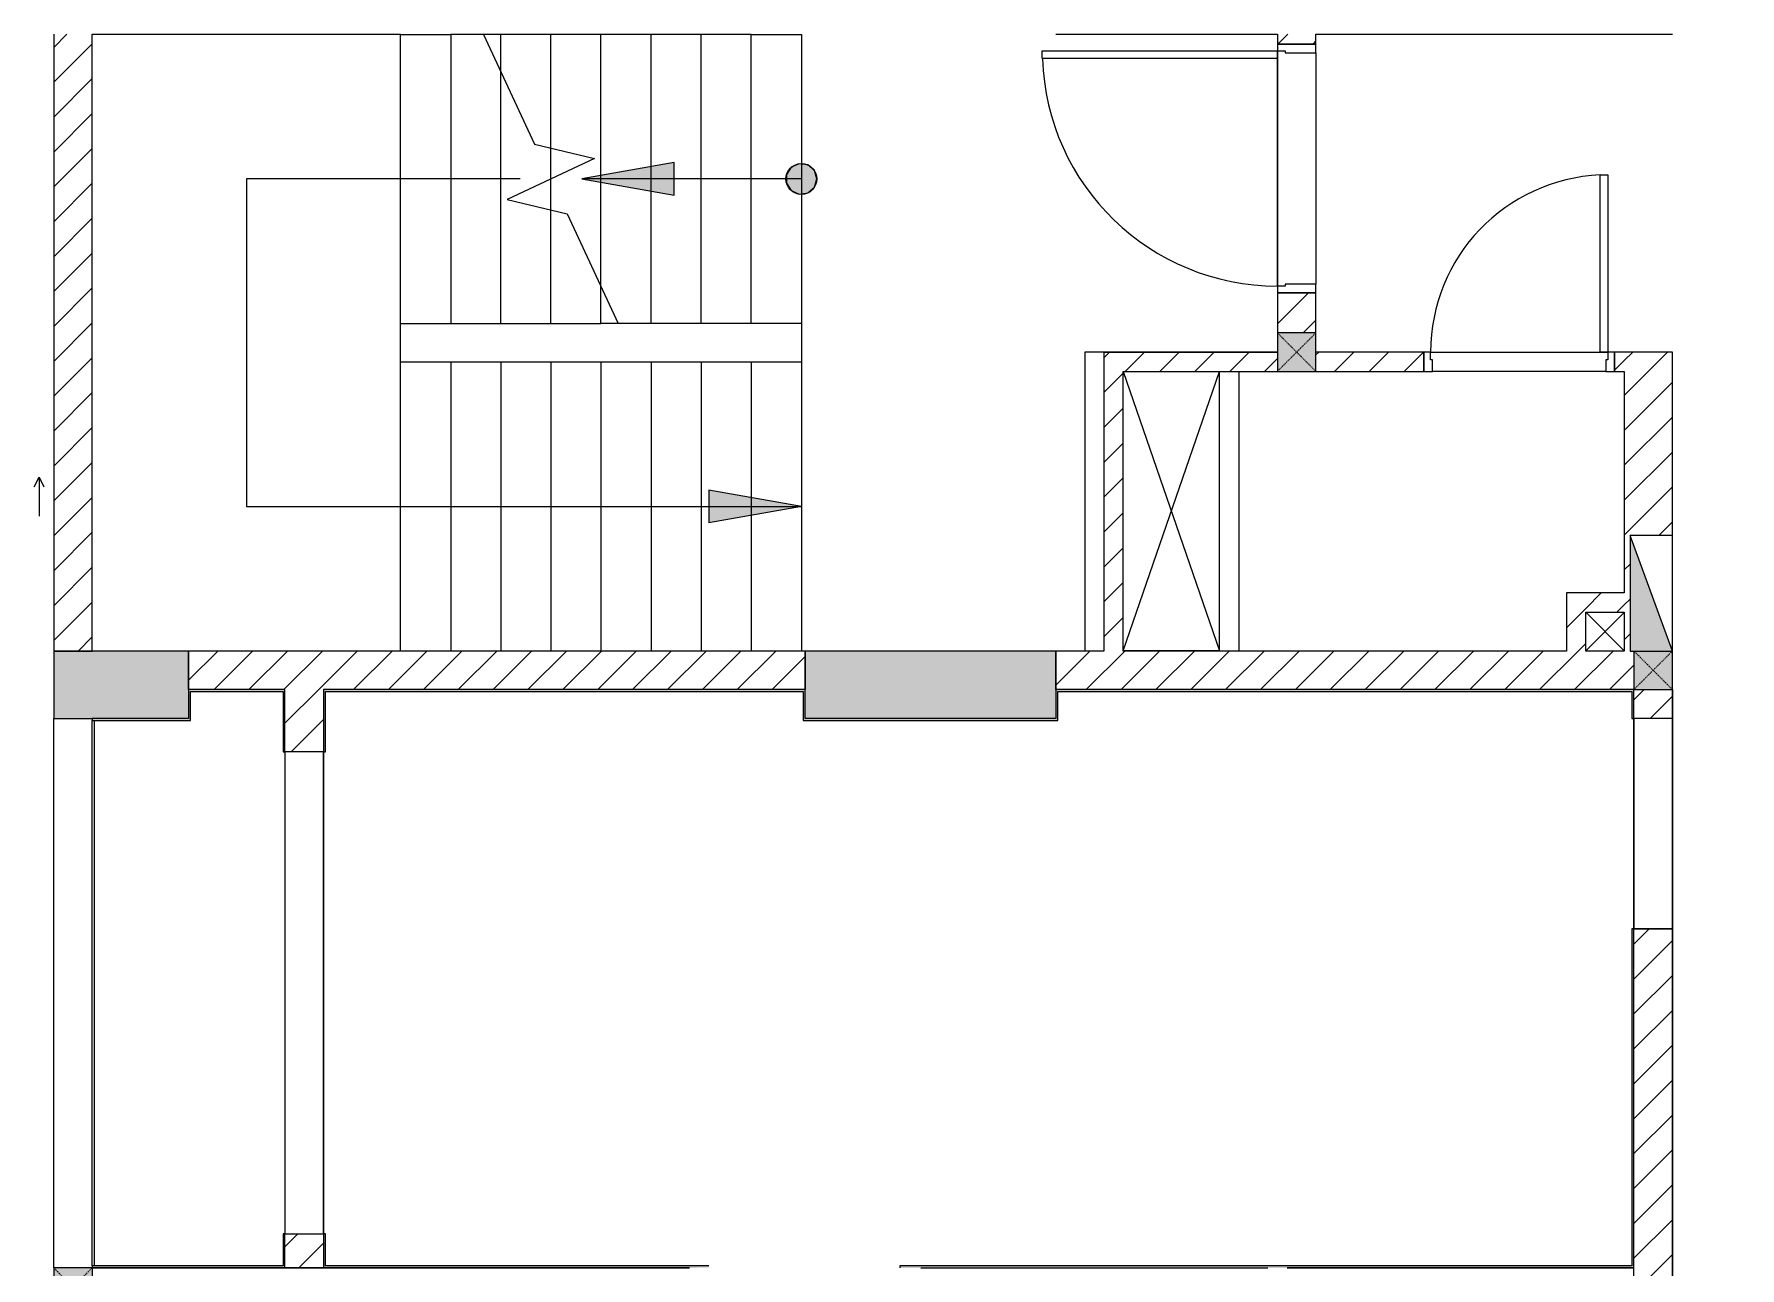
# Model space of a CAD drawing. Header units: millimetres. Extents: x 41758 to 237109, y 3795 to 78637.
# Drawn here: x 143306 to 152158, y 30637 to 37037 of the extents above; entities that cross this region are included whole.
import ezdxf

# ---------------------------------------------------------------- set-up
doc = ezdxf.new("R2010")
doc.units = ezdxf.units.MM
doc.linetypes.add('IMPORT-Dash _2_', pattern=[6, 3, -3])
for name, color, linetype, lineweight in [('0-2', 130, 'Continuous', 9), ('A-DETL-GENF-7', 130, 'Continuous', 9), ('A-DOOR-FRAM-2', 130, 'Continuous', 9), ('A-FLOR-1', 130, 'Continuous', 9), ('A-GLAZ-3', 130, 'Continuous', 9), ('A-WALL-1', 130, 'Continuous', 9), ('A-WALL-PATT-3', 130, 'Continuous', 9), ('A_1404_dwg-1', 130, 'Continuous', 9), ('E-FIRE', 130, 'Continuous', 9), ('I-WALL', 130, 'Continuous', 9), ('I-WALL-1', 130, 'Continuous', 9), ('S-COLS-1', 130, 'Continuous', 9), ('S-COLS-2', 130, 'Continuous', 9), ('S-COLS-4', 130, 'Continuous', 9), ('S-COLS-7', 130, 'IMPORT-Dash _2_', 9), ('S-COLS-HDLN-1', 130, 'IMPORT-Dash _2_', 9), ('S-STRS', 130, 'Continuous', 9), ('S-STRS-ANNO', 130, 'Continuous', 9), ('S-STRS-MBND', 130, 'Continuous', 9)]:
    doc.layers.add(name, color=color, linetype=linetype, lineweight=lineweight)
pattern_1 = [(45, (0, 0), (-90.50967, 90.50967), [])]

# ---------------------------------------------------------------- blocks, each defined once
blk = doc.blocks.new('A_1404_dwg_NCV_TKTC_KET CAU_rvt-1-TKTC_MB HOÀN THIỆN SÀN TẦNG 3-4-4819833-KeyPlan-CH6')
at = {"layer": 'S-COLS-1'}
for points in [[(34352.6, 33486.9), (34352.6, 33836.9), (33652.6, 33836.9), (33652.6, 33486.9), (33852.6, 33486.9)], [(37552.6, 33486.9), (38852.6, 33486.9), (38852.6, 33836.9), (37552.6, 33836.9), (37552.6, 33626.9)]]:
    blk.add_hatch(color=256, dxfattribs=at).paths.add_polyline_path(points)
at = {"layer": 'A-FLOR-1'}
for p, q in [((37532.6, 35535.6), (37532.6, 33836.9)), ((39702.6, 33837.3), (39202.6, 33837.3))]:
    blk.add_line(p, q, dxfattribs=at)
at = {"layer": 'A-FLOR-1', "flags": 128}
blk.add_lwpolyline([(40002.6, 35730.3), (40002.6, 36950.3)], close=True, dxfattribs=at)
blk.add_lwpolyline([(39102.6, 35387.4), (40002.6, 35387.4), (39002.6, 35387.4), (39002.6, 33836.9)], dxfattribs=at)
at = {"layer": 'S-COLS-2', "flags": 128}
for points in [[(34352.6, 33636.9), (34352.6, 33836.9), (33652.6, 33836.9), (33652.6, 33486.9), (33852.6, 33486.9)], [(38852.6, 33636.9), (38852.6, 33836.9), (37552.6, 33836.9), (37552.6, 33636.9)]]:
    blk.add_lwpolyline(points, dxfattribs=at)
blk = doc.blocks.new('A_1404_dwg_NCV_TKTC_TANG 3 - 4_rvt-1-TKTC_MB HOÀN THIỆN SÀN TẦNG 3-4-4819943-KeyPlan-CH6')
at = {"layer": 'A-WALL-PATT-3'}
for points in [[(34842.6, 33626.9), (34842.6, 33636.9), (34352.6, 33636.9), (34353.5, 33626.9), (34362.6, 33626.9)], [(35052.6, 33626.9), (37552.6, 33626.9), (37552.6, 33636.9), (35052.6, 33636.9)], [(38852.6, 33486.9), (38862.6, 33486.9), (38862.6, 33636.9), (38852.6, 33636.9), (38852.6, 33486.9)], [(38862.6, 33626.9), (41842.6, 33626.9), (41842.6, 33636.9), (38862.6, 33636.9)], [(34352.6, 33486.9), (34362.6, 33486.9), (34362.6, 33626.9), (34352.6, 33626.9)], [(37552.6, 33476.9), (37552.6, 33626.9), (37542.6, 33626.9), (37542.6, 33476.9)], [(34362.6, 33476.9), (34362.6, 33486.9), (33852.6, 33486.9), (33852.6, 33476.9), (34354.2, 33476.9)], [(37552.6, 33476.9), (38862.6, 33476.9), (38862.6, 33486.9), (37552.6, 33486.9)], [(33862.6, 30636.9), (34852.6, 30637.5), (34852.6, 30646.9), (33852.6, 30646.9), (33852.6, 30636.9)], [(36952.6, 30636.9), (37052.6, 30637.5), (37052.6, 30646.9), (35052.6, 30646.9), (35052.6, 30636.9)], [(38152.6, 30636.9), (41842.6, 30636.9), (41842.6, 30646.9), (38042.6, 30646.9), (38042.6, 30636.9), (38052.6, 30636.9)]]:
    blk.add_hatch(color=256, dxfattribs=at).paths.add_polyline_path(points)
h = blk.add_hatch(color=256, dxfattribs=at)
h.paths.add_polyline_path([(34852.6, 30646.9), (34852.6, 30813.1), (34842.6, 30812.4), (34842.6, 30646.9)])
h.paths.add_polyline_path([(34842.6, 33313.1), (34852.6, 33313.1), (34852.6, 33636.9), (34842.6, 33636.9), (34842.6, 33626.9)])
h = blk.add_hatch(color=256, dxfattribs=at)
h.paths.add_polyline_path([(41852.6, 30636.9), (41852.6, 32396.1), (41842.6, 32395.3), (41842.6, 30636.9)])
h.paths.add_polyline_path([(41852.6, 33486.1), (41852.6, 33636.9), (41842.6, 33636.9), (41842.6, 33486.1)])
h = blk.add_hatch(color=256, dxfattribs=at)
h.paths.add_polyline_path([(35052.6, 30646.9), (35062.6, 30646.9), (35062.6, 30813.1), (35052.6, 30812.4)])
h.paths.add_polyline_path([(35052.6, 33313.1), (35062.6, 33313.1), (35062.6, 33626.9), (35052.6, 33626.9)])
at = {"layer": 'A-FLOR-1'}
blk.add_line((41852.6, 32396.1), (41852.6, 33486.1), dxfattribs=at)
at = {"layer": 'A-FLOR-1', "flags": 128}
blk.add_lwpolyline([(42052.6, 32396.1), (42052.6, 33486.1), (41852.6, 33486.1), (41852.6, 32396.1)], close=True, dxfattribs=at)
blk.add_lwpolyline([(35052.6, 33313.1), (34852.6, 33313.1), (34852.6, 30813.1), (35052.6, 30813.1), (35052.6, 33313.1), (35052.6, 30813.1)], dxfattribs=at)
at = {"layer": 'A-WALL-1'}
for p, q in [((33852.6, 30636.9), (33852.6, 30536.9)), ((36952.6, 30636.9), (33852.6, 30636.9))]:
    blk.add_line(p, q, dxfattribs=at)
at = {"layer": 'A-WALL-1', "flags": 128}
blk.add_lwpolyline([(40052.6, 30536.9), (41852.6, 30536.9), (41852.6, 30636.9), (40052.6, 30636.9)], dxfattribs=at)
at = {"layer": 'I-WALL'}
for p, q in [((33852.6, 30646.9), (33852.6, 33476.9)), ((33862.6, 33476.9), (33862.6, 30646.9))]:
    blk.add_line(p, q, dxfattribs=at)
at = {"layer": 'I-WALL-1'}
blk.add_line((38152.6, 30636.9), (39952.6, 30636.9), dxfattribs=at)
at = {"layer": 'I-WALL-1', "flags": 128}
for points in [[(34352.6, 33486.9), (33852.6, 33486.9), (33852.6, 33476.9), (34362.6, 33476.9), (34362.6, 33486.9), (34362.6, 33626.9), (34842.6, 33626.9), (34842.6, 33313.1), (34852.6, 33313.1), (34852.6, 33636.9), (34842.6, 33636.9), (34352.6, 33636.9), (34352.6, 33626.9)], [(38862.6, 33636.9), (38852.6, 33636.9), (38852.6, 33486.9), (37552.6, 33486.9), (37552.6, 33626.9), (37552.6, 33636.9), (35052.6, 33636.9), (35052.6, 33626.9), (35052.6, 33313.1), (35062.6, 33313.1), (35062.6, 33626.9), (37542.6, 33626.9), (37542.6, 33476.9), (37552.6, 33476.9), (38862.6, 33476.9), (38862.6, 33486.9), (38862.6, 33626.9), (41842.6, 33626.9), (41842.6, 33486.1), (41852.6, 33486.1), (41852.6, 33636.9), (41842.6, 33636.9)]]:
    blk.add_lwpolyline(points, close=True, dxfattribs=at)
for points in [[(40052.6, 30636.9), (41842.6, 30636.9), (41852.6, 30636.9), (41852.6, 32396.1), (41842.6, 32396.1), (41842.6, 30646.9), (38042.6, 30646.9), (38042.6, 30636.9)], [(33852.6, 30636.9), (34852.6, 30636.9), (34852.6, 30646.9), (34852.6, 30813.1), (34842.6, 30813.1), (34842.6, 30646.9)], [(37052.6, 30646.9), (35062.6, 30646.9), (35062.6, 30813.1), (35052.6, 30813.1), (35052.6, 30646.9), (35052.6, 30636.9), (36952.6, 30636.9)], [(34842.6, 30646.9), (33852.6, 30646.9), (33852.6, 30637.4)]]:
    blk.add_lwpolyline(points, dxfattribs=at)
blk = doc.blocks.new('A_1404_dwg_FD_01 - FD_01-1200x2200mm-1787917-TKTC_MB HOÀN THIỆN SÀN TẦNG 3-4-4819960-KeyPlan-CH6')
at = {"layer": 'A-DETL-GENF-7', "flags": 128}
blk.add_lwpolyline([(38782.6, 36950.3), (40002.6, 36950.3), (40002.6, 36910.3), (38782.6, 36910.3)], close=True, dxfattribs=at)
at = {"layer": 'A-DETL-GENF-7'}
blk.add_arc((40002.6, 36950.3), 1220, 181.87889, 270, dxfattribs=at)
at = {"layer": 'A-DOOR-FRAM-2', "flags": 128}
for points in [[(40042.6, 36950.3), (40042.6, 36940.3), (40202.6, 36940.3), (40202.6, 36985.3), (40002.6, 36985.3), (40002.6, 36950.3)], [(40042.6, 35730.3), (40002.6, 35730.3), (40002.6, 35695.3), (40202.6, 35695.3), (40202.6, 35740.3), (40042.6, 35740.3)]]:
    blk.add_lwpolyline(points, close=True, dxfattribs=at)
blk = doc.blocks.new('A_1404_dwg_FD_02 - FD_03 - FD_03-KY THUAT-900x2200mm-801878-TKTC_MB HOÀN THIỆN SÀN TẦNG 3-4-4819963-KeyPlan-CH6')
at = {"layer": 'A-DETL-GENF-7', "flags": 128}
blk.add_lwpolyline([(45472.6, 51796.9), (44552.6, 51796.9), (44552.6, 51836.9), (45472.6, 51836.9)], close=True, dxfattribs=at)
at = {"layer": 'A-DETL-GENF-7'}
blk.add_arc((44552.6, 51796.9), 920, 2.49191, 90, dxfattribs=at)
at = {"layer": 'A-DOOR-FRAM-2', "flags": 128}
for points in [[(44512.6, 52716.9), (44552.6, 52716.9), (44552.6, 52751.9), (44452.6, 52751.9), (44452.6, 52706.9), (44512.6, 52706.9)], [(44512.6, 51796.9), (44512.6, 51806.9), (44452.6, 51806.9), (44452.6, 51761.9), (44552.6, 51761.9), (44552.6, 51796.9)]]:
    blk.add_lwpolyline(points, close=True, dxfattribs=at)
blk = doc.blocks.new('A_1404_dwg_G1_SOF - BO TRU - 200x200-V11-TKTC_MB HOÀN THIỆN SÀN TẦNG 3-4-4819990-KeyPlan-CH6')
at = {"layer": 'S-COLS-7'}
blk.add_hatch(color=256, dxfattribs=at).paths.add_polyline_path([(42052.6, 25436.9), (42052.6, 25636.9), (41852.6, 25636.9), (41852.6, 25437)])
at = {"layer": 'S-COLS-4', "flags": 128}
blk.add_lwpolyline([(41852.6, 25636.9), (41852.6, 25436.9), (42052.6, 25436.9), (42052.6, 25636.9)], dxfattribs=at)
at = {"layer": 'S-COLS-HDLN-1'}
for p, q in [((42052.6, 25636.9), (41852.6, 25436.9)), ((41852.6, 25636.9), (42052.6, 25436.9))]:
    blk.add_line(p, q, dxfattribs=at)
blk = doc.blocks.new('A_1404_dwg_G1_SOF - BO TRU - 200x200-3054293-TKTC_MB HOÀN THIỆN SÀN TẦNG 3-4-4819986-KeyPlan-CH6')
at = {"layer": 'S-COLS-7'}
blk.add_hatch(color=256, dxfattribs=at).paths.add_polyline_path([(41852.6, 71511.9), (42052.6, 71512.2), (42052.4, 71711.9), (41852.6, 71711.9)])
at = {"layer": 'S-COLS-4', "flags": 128}
blk.add_lwpolyline([(42052.6, 71711.9), (41852.6, 71711.9), (41852.6, 71511.9), (42052.6, 71511.9)], close=True, dxfattribs=at)
at = {"layer": 'S-COLS-HDLN-1'}
for p, q in [((42052.6, 71711.9), (41852.6, 71511.9)), ((41852.6, 71711.9), (42052.6, 71511.9))]:
    blk.add_line(p, q, dxfattribs=at)
blk = doc.blocks.new('A_1404_dwg_G1_SOF - BO TRU - 200x200-V8-TKTC_MB HOÀN THIỆN SÀN TẦNG 3-4-4819987-KeyPlan-CH6')
at = {"layer": 'S-COLS-7'}
blk.add_hatch(color=256, dxfattribs=at).paths.add_polyline_path([(46552.7, 71511.9), (46752.6, 71511.9), (46752.6, 71711.9), (46552.6, 71711.9), (46552.6, 71511.9)])
at = {"layer": 'S-COLS-4', "flags": 128}
blk.add_lwpolyline([(46752.6, 71711.9), (46552.6, 71711.9), (46552.6, 71511.9), (46752.6, 71511.9)], dxfattribs=at)
at = {"layer": 'S-COLS-HDLN-1'}
for p, q in [((46752.6, 71711.9), (46552.6, 71511.9)), ((46552.6, 71711.9), (46752.6, 71511.9))]:
    blk.add_line(p, q, dxfattribs=at)
blk = doc.blocks.new('A_1404_dwg_1_FAMILY RVT - W01-WxH 1000x3200-3541590-TKTC_MB HOÀN THIỆN SÀN TẦNG 3-4-4820047-KeyPlan-CH6')
at = {"layer": 'A-GLAZ-3'}
blk.add_line((33576.4, 34739), (33576.4, 34535.8), dxfattribs=at)
at = {"layer": 'A-GLAZ-3', "flags": 128}
blk.add_lwpolyline([(33551, 34688.2), (33576.4, 34739), (33601.8, 34688.2)], dxfattribs=at)
blk = doc.blocks.new('A_1404_dwg_40_HY_FIX_FS-FH_FHR_R19_Scale 1_300 - FH _ FHR-4760871-TKTC_MB HOÀN THIỆN SÀN TẦNG 3-4-4820053-KeyPlan-CH6')
at = {"layer": 'E-FIRE'}
blk.add_hatch(color=256, dxfattribs=at).paths.add_polyline_path([(41851.6, 33836.9), (42052.6, 33837.1), (41832.6, 34436.9), (41832.6, 33836.9)])
at = {"layer": 'A-DETL-GENF-7', "flags": 128}
for points in [[(41832.6, 33836.9), (42052.6, 33836.9), (41832.6, 34436.9)], [(42052.6, 34436.9), (41832.6, 34436.9), (41832.6, 33836.9), (42052.6, 33836.9)]]:
    blk.add_lwpolyline(points, close=True, dxfattribs=at)
blk = doc.blocks.new('A_1404_dwg-4819832-KeyPlan-CH6')
at = {"layer": 'A-WALL-PATT-3'}
h = blk.add_hatch(dxfattribs=at)
h.set_pattern_fill('FP_41', color=256, style=0, pattern_type=2)
h.set_pattern_definition(pattern_1)
h.paths.add_polyline_path([(33852.6, 33836.9), (33852.6, 37036.9), (33652.6, 37036.9), (33652.6, 33836.9)])
h = blk.add_hatch(dxfattribs=at)
h.set_pattern_fill('FP_41', color=256, style=0, pattern_type=2)
h.set_pattern_definition(pattern_1)
h.paths.add_polyline_path([(40202.6, 35487.3), (40202.6, 35695.3), (40002.6, 35695.3), (40002.6, 35487.3)])
h.paths.add_polyline_path([(40202.6, 36985.3), (40202.6, 37036.9), (40002.6, 37036.9), (40002.6, 36985.3)])
h = blk.add_hatch(dxfattribs=at)
h.set_pattern_fill('FP_41', color=256, style=0, pattern_type=2)
h.set_pattern_definition(pattern_1)
h.paths.add_polyline_path([(39102.6, 33836.9), (39202.6, 33836.9), (39202.6, 35387.3), (39102.6, 35387.3), (39102.6, 35287.3)])
h = blk.add_hatch(dxfattribs=at)
h.set_pattern_fill('FP_41', color=256, style=0, pattern_type=2)
h.set_pattern_definition(pattern_1)
h.paths.add_polyline_path([(41802.6, 35287.3), (41802.6, 35387.3), (41752.6, 35387.3), (41752.6, 35287.3)])
h.paths.add_polyline_path([(39409, 35287.3), (40002.6, 35287.3), (40002.6, 35387.3), (39202.6, 35387.3), (39202.6, 35287.3)])
h.paths.add_polyline_path([(40202.6, 35287.3), (40762.6, 35287.3), (40762.6, 35387.3), (40202.6, 35387.3)])
h = blk.add_hatch(dxfattribs=at)
h.set_pattern_fill('FP_41', color=256, style=0, pattern_type=2)
h.set_pattern_definition(pattern_1)
h.paths.add_polyline_path([(41802.6, 33836.9), (41832.6, 33836.9), (41832.6, 34436.9), (42052.6, 34436.9), (42052.6, 35387.3), (41802.6, 35387.3), (41802.6, 34038.1)])
h = blk.add_hatch(dxfattribs=at)
h.set_pattern_fill('FP_41', color=256, style=0, pattern_type=2)
h.set_pattern_definition(pattern_1)
h.paths.add_polyline_path([(41502.7, 33836.9), (41602.7, 33836.9), (41602.7, 34138.1), (41502.7, 34138.1), (41502.7, 34038.1)])
h = blk.add_hatch(dxfattribs=at)
h.set_pattern_fill('FP_41', color=256, style=0, pattern_type=2)
h.set_pattern_definition(pattern_1)
h.paths.add_polyline_path([(41802.6, 34038.1), (41802.6, 34138.1), (41602.7, 34138.1), (41602.7, 34038.1)])
h = blk.add_hatch(dxfattribs=at)
h.set_pattern_fill('FP_41', color=256, style=0, pattern_type=2)
h.set_pattern_definition(pattern_1)
h.paths.add_polyline_path([(34353.5, 33636.9), (37552.6, 33637), (37552.6, 33836.9), (34352.6, 33836.9)])
h = blk.add_hatch(dxfattribs=at)
h.set_pattern_fill('FP_41', color=256, style=0, pattern_type=2)
h.set_pattern_definition(pattern_1)
h.paths.add_polyline_path([(41832.6, 33636.9), (41852.6, 33636.9), (41851.6, 33836.9), (38852.6, 33836.9), (38852.6, 33636.9), (41802.6, 33636.9)])
h = blk.add_hatch(dxfattribs=at)
h.set_pattern_fill('FP_41', color=256, style=0, pattern_type=2)
h.set_pattern_definition(pattern_1)
h.paths.add_polyline_path([(35052.6, 30637.5), (35052.6, 30812.4), (34852.6, 30812.4), (34852.6, 30637.5)])
h.paths.add_polyline_path([(34852.6, 33313.1), (35052.6, 33313.1), (35052.6, 33636.9), (34852.6, 33636.9), (34852.6, 33626.9)])
h = blk.add_hatch(dxfattribs=at)
h.set_pattern_fill('FP_41', color=256, style=0, pattern_type=2)
h.set_pattern_definition(pattern_1)
h.paths.add_polyline_path([(42052.6, 29586.9), (42052.6, 32395.3), (41852.6, 32395.3), (41852.6, 29586.9)])
h.paths.add_polyline_path([(41852.9, 33486.1), (42052.6, 33486.1), (42052.6, 33636.9), (41852.6, 33636.9), (41852.6, 33608.8)])
at = {"layer": 'S-STRS-ANNO'}
for points in [[(36872.6, 36200.9), (36872.6, 36370.2), (36392.6, 36285.6), (36477.5, 36270.6)], [(37521.2, 36206.4), (37573.4, 36219.4), (37601.8, 36249.1), (37609.8, 36294.9), (37599.9, 36328.8), (37563.3, 36358.7), (37517, 36362.9), (37480.2, 36346), (37455.8, 36302.4), (37456.5, 36262), (37486.7, 36222.1), (37517, 36208.3)], [(37052.6, 34502.3), (37532.6, 34586.9), (37052.6, 34671.6)]]:
    blk.add_hatch(color=256, dxfattribs=at).paths.add_polyline_path(points)
h = blk.add_hatch(color=256, dxfattribs=at)
h.paths.add_polyline_path([(37511.9, 36208.3), (37511.9, 36210.7), (37492.6, 36216.3)])
h.paths.add_polyline_path([(37567.3, 36214.1), (37572.6, 36216.3), (37569.3, 36215.9)])
h.paths.add_polyline_path([(37600.4, 36244.1), (37601.8, 36245.6), (37600.8, 36245.6)])
h.paths.add_polyline_path([(37609.8, 36294.9), (37609.8, 36306.3), (37602.7, 36319.2)])
h.paths.add_polyline_path([(37563.3, 36358.7), (37542.6, 36362.9), (37553.3, 36360.2)])
at = {"layer": '0-2'}
blk.add_line((41602.7, 34038.1), (41802.6, 33838.1), dxfattribs=at)
at = {"layer": '0-2', "flags": 128}
for points in [[(39202.6, 35287.3), (39702.6, 33837.3), (39202.6, 33837.3), (39702.6, 35287.3)], [(41802.6, 34037.2), (41602.7, 33837.3), (41802.6, 33837.3)]]:
    blk.add_lwpolyline(points, dxfattribs=at)
at = {"layer": 'A-FLOR-1'}
for p, q in [((42052.6, 37035.3), (40202.6, 37035.3)), ((40202.6, 36940.3), (40202.6, 35740.3)), ((40797.6, 35387.3), (41717.6, 35387.3)), ((41707.6, 35287.3), (40807.6, 35287.3)), ((42052.6, 33636.9), (42052.6, 29586.9))]:
    blk.add_line(p, q, dxfattribs=at)
at = {"layer": 'A-WALL-1'}
for p, q in [((33652.6, 37036.9), (33652.6, 33836.9)), ((33852.6, 33836.9), (33852.6, 37036.9)), ((39702.6, 33836.9), (39702.6, 35287.3)), ((39802.6, 35287.3), (39802.6, 33836.9)), ((33652.6, 33836.9), (33852.6, 33836.9)), ((34352.6, 33836.9), (34352.6, 33636.9)), ((37552.6, 33836.9), (34352.6, 33836.9)), ((37552.6, 33636.9), (37552.6, 33836.9)), ((42052.6, 33486.1), (42052.6, 33636.9)), ((33652.6, 30637.4), (33652.6, 33486.9)), ((35052.6, 30812.4), (34852.6, 30812.4)), ((34852.6, 30637.5), (35052.6, 30637.5))]:
    blk.add_line(p, q, dxfattribs=at)
at = {"layer": 'A-WALL-1', "flags": 128}
for points in [[(38852.6, 37036.9), (40002.6, 37036.9), (40002.6, 36985.3), (40202.6, 36985.3), (40202.6, 37036.9), (41852.6, 37036.9)], [(40202.6, 35487.3), (40202.6, 35695.3), (40002.6, 35695.3), (40002.6, 35487.3)], [(40002.6, 35387.3), (39102.6, 35387.3), (39102.6, 33836.9), (38852.6, 33836.9), (38852.6, 33636.9)], [(42052.6, 34436.9), (42052.6, 35387.3), (41752.6, 35387.3), (41752.6, 35287.3), (41802.6, 35287.3), (41802.6, 34138.1), (41502.7, 34138.1), (41502.7, 33836.9), (39202.6, 33836.9), (39202.6, 35287.3), (40002.6, 35287.3)], [(40202.6, 35287.3), (40762.6, 35287.3), (40762.6, 35387.3), (40202.6, 35387.3)], [(42402.6, 25636.9), (42402.6, 29586.9), (42052.6, 29586.9), (42052.6, 32395.3), (41852.6, 32395.3)]]:
    blk.add_lwpolyline(points, dxfattribs=at)
blk.add_lwpolyline([(41802.6, 34038.1), (41802.6, 33836.9), (41602.7, 33836.9), (41602.7, 34038.1)], close=True, dxfattribs=at)
at = {"layer": 'S-STRS'}
for p, q in [((35452.6, 37035.6), (33852.6, 37035.6)), ((36752.6, 35535.6), (36752.6, 37035.6)), ((37012.6, 35535.6), (37012.6, 37035.6)), ((35712.6, 35336.9), (35712.6, 33836.9)), ((35972.6, 35336.9), (35972.6, 33836.9)), ((36232.6, 35336.9), (36232.6, 33836.9)), ((36492.6, 35336.9), (36492.6, 33836.9)), ((36752.6, 35336.9), (36752.6, 33836.9)), ((37012.6, 35336.9), (37012.6, 33836.9)), ((37272.6, 35336.9), (37272.6, 33836.9))]:
    blk.add_line(p, q, dxfattribs=at)
at = {"layer": 'S-STRS', "flags": 128}
for points in [[(35452.6, 33836.9), (35452.6, 35336.9), (35452.6, 35535.6), (35452.6, 37035.6), (35712.6, 37035.6)], [(35452.6, 35535.6), (35712.6, 35535.6), (35972.6, 35535.6), (36232.6, 35535.6), (36492.6, 35535.6), (36492.6, 35728), (36492.6, 37035.6)], [(37272.6, 37035.6), (37532.6, 37035.6), (37532.6, 35535.6), (37272.6, 35535.6), (37272.6, 37035.6), (37012.6, 37035.6), (36752.6, 37035.6), (36492.6, 37035.6), (36232.6, 37035.6), (35972.6, 37035.6), (35882.8, 37035.6), (35712.6, 37035.6), (35712.6, 35535.6)], [(35972.6, 35535.6), (35972.6, 36843.2), (35972.6, 37035.6)], [(36232.6, 35535.6), (36232.6, 36124.9), (36232.6, 36285.6), (36232.6, 36446.3), (36232.6, 37035.6)], [(37272.6, 35535.6), (37012.6, 35535.6), (36752.6, 35535.6), (36582.3, 35535.6), (36492.6, 35535.6)], [(35452.6, 35336.9), (35712.6, 35336.9), (35972.6, 35336.9), (36232.6, 35336.9), (36492.6, 35336.9), (36752.6, 35336.9), (37012.6, 35336.9), (37272.6, 35336.9), (37532.6, 35336.9), (37532.6, 33836.9)]]:
    blk.add_lwpolyline(points, dxfattribs=at)
at = {"layer": 'S-STRS-ANNO', "flags": 128}
for points in [[(36872.6, 36200.9), (36872.6, 36370.2), (36392.6, 36285.6)], [(37521.2, 36206.4), (37565.8, 36212.8), (37599.9, 36242.3), (37612.6, 36285.6), (37599.9, 36328.8), (37565.8, 36358.4), (37521.2, 36364.8), (37480.2, 36346), (37455.8, 36308.1), (37455.8, 36263), (37480.2, 36225.1)]]:
    blk.add_lwpolyline(points, close=True, dxfattribs=at)
for points in [[(36072.6, 36285.6), (35972.6, 36285.6), (35712.6, 36285.6), (35452.6, 36285.6), (34652.6, 36285.6), (34652.6, 34586.9), (35452.6, 34586.9), (35712.6, 34586.9), (35972.6, 34586.9), (36232.6, 34586.9), (36492.6, 34586.9), (36752.6, 34586.9), (37012.6, 34586.9), (37272.6, 34586.9), (37532.6, 34586.9), (37052.6, 34502.3)], [(37532.6, 36285.6), (37272.6, 36285.6), (37012.6, 36285.6), (36752.6, 36285.6), (36492.6, 36285.6), (36392.6, 36285.6)], [(37532.6, 34586.9), (37052.6, 34671.6), (37052.6, 34502.3)]]:
    blk.add_lwpolyline(points, dxfattribs=at)
at = {"layer": 'S-STRS-ANNO'}
blk.add_circle((37532.6, 36285.6), 80, dxfattribs=at)
at = {"layer": 'S-STRS-MBND', "flags": 128}
blk.add_lwpolyline([(35882.8, 37035.6), (36148, 36466.8), (36459.1, 36391.2), (36006, 36179.9), (36317.1, 36104.3), (36582.3, 35535.6)], dxfattribs=at)
for name, p in [('A_1404_dwg_NCV_TKTC_KET CAU_rvt-1-TKTC_MB HOÀN THIỆN SÀN TẦNG 3-4-4819833-KeyPlan-CH6', (0, 0)), ('A_1404_dwg_NCV_TKTC_TANG 3 - 4_rvt-1-TKTC_MB HOÀN THIỆN SÀN TẦNG 3-4-4819943-KeyPlan-CH6', (0, 0)), ('A_1404_dwg_FD_01 - FD_01-1200x2200mm-1787917-TKTC_MB HOÀN THIỆN SÀN TẦNG 3-4-4819960-KeyPlan-CH6', (0, 0)), ('A_1404_dwg_G1_SOF - BO TRU - 200x200-3054293-TKTC_MB HOÀN THIỆN SÀN TẦNG 3-4-4819986-KeyPlan-CH6', (-1850.1, -36224.6)), ('A_1404_dwg_1_FAMILY RVT - W01-WxH 1000x3200-3541590-TKTC_MB HOÀN THIỆN SÀN TẦNG 3-4-4820047-KeyPlan-CH6', (0, 0)), ('A_1404_dwg_40_HY_FIX_FS-FH_FHR_R19_Scale 1_300 - FH _ FHR-4760871-TKTC_MB HOÀN THIỆN SÀN TẦNG 3-4-4820053-KeyPlan-CH6', (0, 0)), ('A_1404_dwg_G1_SOF - BO TRU - 200x200-V11-TKTC_MB HOÀN THIỆN SÀN TẦNG 3-4-4819990-KeyPlan-CH6', (0, 8200)), ('A_1404_dwg_G1_SOF - BO TRU - 200x200-V8-TKTC_MB HOÀN THIỆN SÀN TẦNG 3-4-4819987-KeyPlan-CH6', (-12900, -41074.6))]:
    blk.add_blockref(name, p)
at = {"rotation": 90.00000000000001}
blk.add_blockref('A_1404_dwg_FD_02 - FD_03 - FD_03-KY THUAT-900x2200mm-801878-TKTC_MB HOÀN THIỆN SÀN TẦNG 3-4-4819963-KeyPlan-CH6', (93514.6, -9165.3), dxfattribs=at)

msp = doc.modelspace()

# ---------------------------------------------------------------- block references
at = {"layer": 'A_1404_dwg-1'}
msp.add_blockref('A_1404_dwg-4819832-KeyPlan-CH6', (109755.1, 0), dxfattribs=at)

doc.saveas('drawing.dxf')
